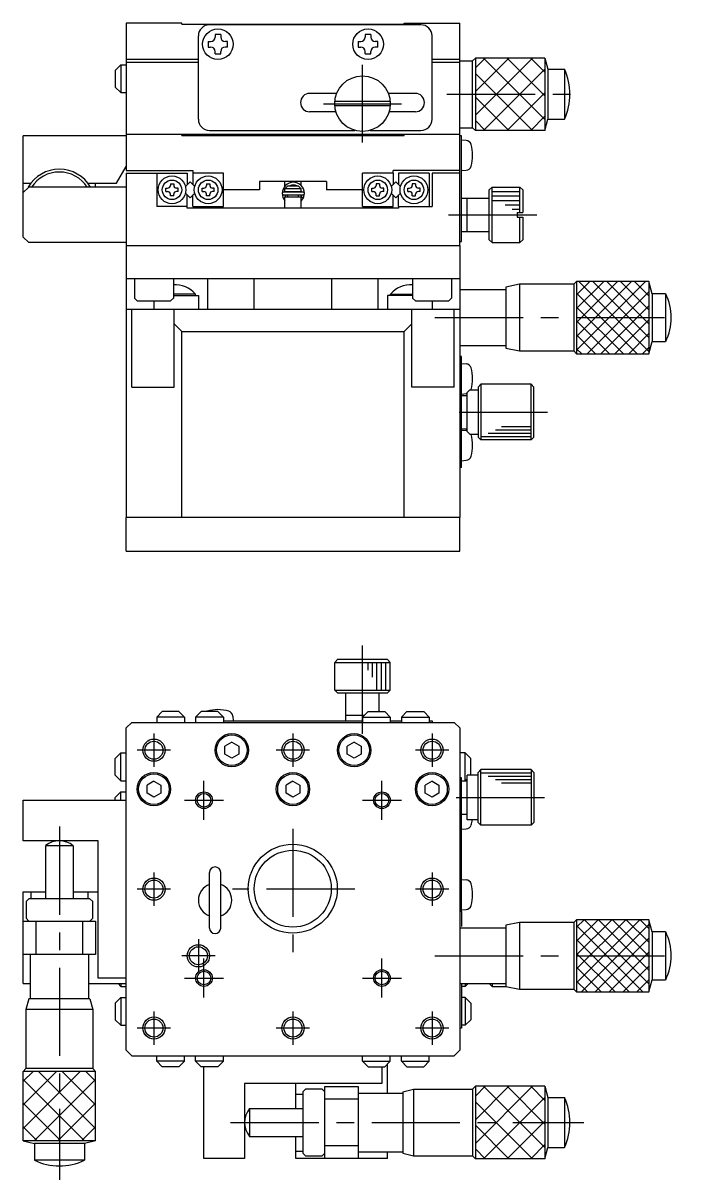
# Model space of a CAD drawing. Extents: x 0 to 361, y -8 to 337.
# Drawn here: x 122.3 to 240.7, y 128.7 to 336.9 of the extents above; entities that cross this region are included whole.
import ezdxf

# ---------------------------------------------------------------- set-up
doc = ezdxf.new("R2010")
doc.units = 0
doc.header["$LTSCALE"] = 0.5
doc.linetypes.add('CENTER', pattern=[50.8, 31.75, -6.35, 6.35, -6.35])
for name, color, linetype in [('MSM_CENTER', 1, 'CENTER'), ('MSM_CONTINUOUS', 7, 'CONTINUOUS'), ('MSM_NARROW', 5, 'CONTINUOUS')]:
    doc.layers.add(name, color=color, linetype=linetype)

msp = doc.modelspace()

# ---------------------------------------------------------------- linework, layer by layer
at = {"layer": 'MSM_CENTER'}
for p, q in [((183.31, 315.37), (183.31, 329.37)), ((198.5, 324.07), (223.13, 324.07)), ((176.31, 322.37), (190.31, 322.37)), ((198.79, 302.37), (215.98, 302.37)), ((196.31, 283.87), (240.73, 283.87)), ((200.68, 266.87), (219.55, 266.87)), ((183.31, 208.99), (183.31, 226.18)), ((145.81, 209.02), (145.81, 203.02)), ((170.81, 209.02), (170.81, 203.02)), ((195.81, 209.02), (195.81, 203.02)), ((148.81, 206.02), (142.81, 206.02)), ((173.81, 206.02), (167.81, 206.02)), ((198.81, 206.02), (192.81, 206.02)), ((154.81, 193.52), (154.81, 200.52)), ((186.81, 193.52), (186.81, 200.52)), ((151.31, 197.02), (158.31, 197.02)), ((183.31, 197.02), (190.31, 197.02)), ((200.18, 197.52), (219.05, 197.52)), ((128.81, 192.27), (128.81, 128.7)), ((170.81, 191.88), (170.81, 169.67)), ((145.81, 184.02), (145.81, 178.02)), ((195.81, 184.02), (195.81, 178.02)), ((148.81, 181.02), (142.81, 181.02)), ((181.91, 181.02), (159.96, 181.02)), ((198.81, 181.02), (192.81, 181.02)), ((153.81, 172.02), (153.81, 166.02)), ((156.81, 169.02), (150.81, 169.02)), ((196.31, 169.02), (240.73, 169.02)), ((154.81, 161.52), (154.81, 168.52)), ((186.81, 161.52), (186.81, 168.52)), ((151.31, 165.02), (158.31, 165.02)), ((183.31, 165.02), (190.31, 165.02)), ((145.81, 159.02), (145.81, 153.02)), ((170.81, 159.02), (170.81, 153.02)), ((195.81, 159.02), (195.81, 153.02)), ((148.81, 156.02), (142.81, 156.02)), ((173.81, 156.02), (167.81, 156.02)), ((198.81, 156.02), (192.81, 156.02)), ((159.56, 139.02), (223.13, 139.02))]:
    msp.add_line(p, q, dxfattribs=at)
at = {"layer": 'MSM_CONTINUOUS'}
for p, q in [((140.81, 336.87), (140.81, 310.37)), ((150.81, 336.87), (140.81, 336.87)), ((150.81, 336.67), (150.81, 336.87)), ((150.81, 336.67), (190.81, 336.67)), ((193.81, 336.57), (155.81, 336.57)), ((190.81, 336.87), (200.81, 336.87)), ((190.81, 336.67), (190.81, 336.87)), ((200.81, 296.87), (200.81, 336.87)), ((153.81, 319.57), (153.81, 334.57)), ((155.56, 333.57), (156.01, 333.57)), ((155.56, 333.57), (155.56, 332.57)), ((157.81, 334.82), (156.81, 334.82)), ((156.81, 334.82), (156.81, 334.37)), ((157.81, 334.82), (157.81, 334.37)), ((159.06, 333.57), (158.61, 333.57)), ((159.06, 332.57), (159.06, 333.57)), ((182.56, 333.57), (183.01, 333.57)), ((182.56, 333.57), (182.56, 332.57)), ((184.81, 334.82), (183.81, 334.82)), ((183.81, 334.82), (183.81, 334.37)), ((184.81, 334.82), (184.81, 334.37)), ((186.06, 333.57), (185.61, 333.57)), ((186.06, 332.57), (186.06, 333.57)), ((195.81, 319.57), (195.81, 334.57)), ((155.56, 332.57), (156.01, 332.57)), ((156.81, 331.32), (156.81, 331.77)), ((156.81, 331.32), (157.81, 331.32)), ((157.81, 331.32), (157.81, 331.77)), ((159.06, 332.57), (158.61, 332.57)), ((182.56, 332.57), (183.01, 332.57)), ((183.81, 331.32), (183.81, 331.77)), ((183.81, 331.32), (184.81, 331.32)), ((184.81, 331.32), (184.81, 331.77)), ((186.06, 332.57), (185.61, 332.57)), ((138.85, 328.37), (139.85, 329.37)), ((139.85, 329.37), (139.85, 324.37)), ((139.85, 329.37), (140.81, 329.37)), ((140.81, 330.37), (153.81, 330.37)), ((140.81, 329.87), (153.81, 329.87)), ((195.81, 330.37), (200.81, 330.37)), ((195.81, 329.87), (200.81, 329.87)), ((200.81, 330.09), (203.11, 330.09)), ((203.61, 330.59), (203.11, 330.09)), ((203.11, 318.05), (203.11, 330.09)), ((203.61, 330.59), (203.61, 317.55)), ((216.11, 330.59), (203.61, 330.59)), ((216.11, 330.59), (216.11, 317.55)), ((216.11, 330.59), (216.61, 328.57)), ((138.85, 328.37), (138.85, 325.37)), ((216.61, 328.57), (219.61, 328.57)), ((216.61, 328.57), (216.61, 319.57)), ((219.61, 328.57), (219.61, 319.57)), ((138.85, 325.37), (139.85, 324.37)), ((139.85, 324.37), (140.81, 324.37)), ((178.67, 324.22), (173.81, 324.22)), ((188.3, 322.77), (178.33, 322.77)), ((192.81, 324.22), (187.96, 324.22)), ((178.53, 320.92), (173.81, 320.92)), ((188.3, 321.97), (178.33, 321.97)), ((192.81, 320.92), (188.1, 320.92)), ((216.11, 317.55), (216.61, 319.57)), ((216.61, 319.57), (219.61, 319.57)), ((122.31, 298.37), (122.31, 316.57)), ((140.81, 316.57), (122.31, 316.57)), ((140.81, 316.87), (200.81, 316.87)), ((150.81, 316.67), (150.81, 316.87)), ((150.81, 316.67), (190.81, 316.67)), ((155.81, 317.57), (181.91, 317.57)), ((184.71, 317.57), (193.81, 317.57)), ((190.81, 316.67), (190.81, 316.87)), ((200.81, 318.05), (203.11, 318.05)), ((201.11, 316.57), (200.81, 316.57)), ((201.11, 297.57), (201.11, 316.57)), ((203.61, 317.55), (203.11, 318.05)), ((216.11, 317.55), (203.61, 317.55)), ((201.96, 315.74), (201.11, 315.82)), ((139.08, 308.07), (140.81, 311.07)), ((140.81, 310.37), (152.81, 310.37)), ((152.81, 310.37), (152.81, 307.78)), ((188.81, 309.87), (188.81, 310.37)), ((200.81, 310.37), (188.81, 310.37)), ((201.11, 310.32), (201.96, 310.39)), ((140.81, 309.87), (151.81, 309.87)), ((140.81, 309.87), (140.81, 296.87)), ((146.31, 309.87), (146.31, 303.87)), ((151.49, 307.46), (152.31, 308.28)), ((151.81, 309.87), (151.81, 307.78)), ((152.31, 308.28), (153.14, 307.46)), ((158.31, 309.87), (152.81, 309.87)), ((158.31, 303.87), (158.31, 309.87)), ((164.81, 308.37), (164.81, 306.87)), ((176.81, 308.37), (164.81, 308.37)), ((169.31, 308.37), (169.31, 307.47)), ((172.31, 307.6), (172.31, 308.37)), ((176.81, 308.37), (176.81, 306.87)), ((183.31, 303.87), (183.31, 309.87)), ((188.81, 309.87), (183.31, 309.87)), ((189.31, 308.28), (188.49, 307.46)), ((188.81, 309.87), (188.81, 307.78)), ((190.14, 307.46), (189.31, 308.28)), ((189.81, 309.87), (189.81, 307.78)), ((195.31, 309.87), (189.81, 309.87)), ((195.31, 309.87), (195.31, 303.87)), ((200.81, 309.87), (195.81, 309.87)), ((195.81, 309.87), (195.81, 303.87)), ((122.31, 308.07), (123.69, 308.07)), ((122.31, 306.37), (123.31, 307.37)), ((140.81, 307.37), (123.31, 307.37)), ((133.94, 308.07), (139.08, 308.07)), ((135.31, 307.37), (135.31, 308.07)), ((147.96, 306.57), (147.96, 307.17)), ((147.96, 307.17), (148.26, 307.17)), ((147.96, 306.57), (148.26, 306.57)), ((148.76, 307.97), (149.36, 307.97)), ((148.76, 307.97), (148.76, 307.67)), ((148.76, 305.77), (148.76, 306.07)), ((149.36, 307.97), (149.36, 307.67)), ((149.36, 305.77), (149.36, 306.07)), ((150.16, 307.17), (149.86, 307.17)), ((150.16, 306.57), (149.86, 306.57)), ((150.16, 306.57), (150.16, 307.17)), ((151.49, 306.28), (152.31, 305.45)), ((152.31, 305.45), (153.14, 306.28)), ((154.46, 306.57), (154.46, 307.17)), ((154.46, 307.17), (154.76, 307.17)), ((154.46, 306.57), (154.76, 306.57)), ((155.26, 307.97), (155.86, 307.97)), ((155.26, 307.97), (155.26, 307.67)), ((155.26, 305.77), (155.26, 306.07)), ((155.86, 307.97), (155.86, 307.67)), ((155.86, 305.77), (155.86, 306.07)), ((156.66, 307.17), (156.36, 307.17)), ((156.66, 306.57), (156.36, 306.57)), ((156.66, 306.57), (156.66, 307.17)), ((164.81, 306.87), (158.31, 306.87)), ((172.62, 306.47), (169.12, 306.47)), ((169.31, 307.07), (169.31, 306.57)), ((172.31, 307.07), (169.31, 307.07)), ((169.31, 306.57), (172.31, 306.57)), ((169.37, 307.07), (169.9, 307.57)), ((169.39, 306.47), (169.41, 306.57)), ((169.81, 306.57), (169.81, 306.47)), ((169.9, 307.57), (171.73, 307.57)), ((171.73, 307.57), (172.26, 307.07)), ((171.81, 306.47), (171.81, 306.57)), ((172.31, 306.47), (172.31, 307.07)), ((172.31, 306.63), (172.35, 306.47)), ((172.71, 305.42), (172.87, 306.19)), ((183.31, 306.87), (176.81, 306.87)), ((184.96, 306.57), (184.96, 307.17)), ((184.96, 307.17), (185.26, 307.17)), ((184.96, 306.57), (185.26, 306.57)), ((186.36, 307.97), (185.76, 307.97)), ((185.76, 307.97), (185.76, 307.67)), ((185.76, 305.77), (185.76, 306.07)), ((186.36, 307.97), (186.36, 307.67)), ((186.36, 305.77), (186.36, 306.07)), ((187.16, 307.17), (186.86, 307.17)), ((187.16, 306.57), (186.86, 306.57)), ((187.16, 306.57), (187.16, 307.17)), ((189.31, 305.45), (188.49, 306.28)), ((190.14, 306.28), (189.31, 305.45)), ((191.46, 306.57), (191.46, 307.17)), ((191.46, 307.17), (191.76, 307.17)), ((191.46, 306.57), (191.76, 306.57)), ((192.86, 307.97), (192.26, 307.97)), ((192.26, 307.97), (192.26, 307.67)), ((192.26, 305.77), (192.26, 306.07)), ((192.86, 307.97), (192.86, 307.67)), ((192.86, 305.77), (192.86, 306.07)), ((193.66, 307.17), (193.36, 307.17)), ((193.66, 306.57), (193.36, 306.57)), ((193.66, 306.57), (193.66, 307.17)), ((206.11, 306.87), (206.61, 307.37)), ((206.11, 297.87), (206.11, 306.87)), ((206.61, 297.37), (206.61, 307.37)), ((206.61, 307.37), (211.61, 307.37)), ((211.61, 302.77), (211.61, 307.37)), ((211.61, 307.37), (212.11, 306.87)), ((212.11, 306.87), (212.11, 302.77)), ((149.36, 305.77), (148.76, 305.77)), ((151.81, 303.57), (151.81, 305.95)), ((152.81, 303.87), (152.81, 305.95)), ((155.86, 305.77), (155.26, 305.77)), ((169.01, 305.49), (169.03, 305.43)), ((169.03, 305.43), (169.03, 305.43)), ((169.03, 305.43), (169.03, 305.43)), ((169.03, 305.43), (169.03, 305.43)), ((169.12, 305.97), (172.62, 305.97)), ((172.31, 305.57), (169.31, 305.57)), ((169.31, 305.57), (169.31, 303.57)), ((169.52, 305.57), (169.39, 305.97)), ((169.47, 305.75), (169.48, 305.76)), ((169.47, 305.73), (169.47, 305.75)), ((169.47, 305.72), (169.47, 305.73)), ((169.47, 305.71), (169.47, 305.72)), ((169.47, 305.7), (169.47, 305.71)), ((169.48, 305.68), (169.47, 305.7)), ((169.48, 305.8), (169.49, 305.81)), ((169.48, 305.78), (169.48, 305.8)), ((169.48, 305.77), (169.48, 305.78)), ((169.48, 305.76), (169.48, 305.77)), ((169.48, 305.67), (169.48, 305.68)), ((169.48, 305.66), (169.48, 305.67)), ((169.48, 305.65), (169.48, 305.66)), ((169.49, 305.64), (169.48, 305.65)), ((169.49, 305.82), (169.5, 305.83)), ((169.49, 305.81), (169.49, 305.82)), ((169.49, 305.62), (169.49, 305.64)), ((169.49, 305.62), (169.49, 305.63)), ((169.5, 305.84), (169.51, 305.85)), ((169.5, 305.83), (169.5, 305.84)), ((169.51, 305.85), (169.52, 305.86)), ((169.52, 305.86), (169.53, 305.87)), ((169.53, 305.88), (169.54, 305.89)), ((169.53, 305.87), (169.53, 305.88)), ((169.54, 305.89), (169.55, 305.9)), ((169.55, 305.9), (169.56, 305.91)), ((169.56, 305.91), (169.57, 305.91)), ((169.57, 305.91), (169.58, 305.92)), ((169.58, 305.92), (169.59, 305.93)), ((169.59, 305.93), (169.6, 305.93)), ((169.6, 305.93), (169.61, 305.94)), ((169.61, 305.94), (169.62, 305.95)), ((169.62, 305.95), (169.63, 305.95)), ((169.63, 305.95), (169.65, 305.95)), ((169.65, 305.95), (169.66, 305.96)), ((169.66, 305.96), (169.67, 305.96)), ((169.67, 305.96), (169.68, 305.96)), ((169.68, 305.96), (169.69, 305.96)), ((169.69, 305.96), (169.71, 305.97)), ((169.71, 305.97), (169.72, 305.97)), ((169.72, 305.97), (169.72, 305.97)), ((169.81, 305.97), (169.81, 305.57)), ((171.81, 305.57), (171.81, 305.97)), ((172.02, 305.97), (172.03, 305.97)), ((172.03, 305.97), (172.04, 305.96)), ((172.04, 305.96), (172.06, 305.96)), ((172.06, 305.96), (172.07, 305.96)), ((172.07, 305.96), (172.08, 305.96)), ((172.08, 305.96), (172.09, 305.96)), ((172.09, 305.96), (172.1, 305.95)), ((172.1, 305.95), (172.11, 305.95)), ((172.11, 305.95), (172.13, 305.94)), ((172.13, 305.94), (172.14, 305.94)), ((172.14, 305.94), (172.15, 305.93)), ((172.15, 305.93), (172.16, 305.92)), ((172.16, 305.92), (172.17, 305.92)), ((172.17, 305.92), (172.18, 305.91)), ((172.18, 305.91), (172.19, 305.9)), ((172.19, 305.9), (172.2, 305.89)), ((172.2, 305.89), (172.2, 305.89)), ((172.2, 305.89), (172.21, 305.88)), ((172.21, 305.88), (172.22, 305.87)), ((172.22, 305.87), (172.23, 305.86)), ((172.23, 305.86), (172.23, 305.85)), ((172.23, 305.85), (172.24, 305.84)), ((172.25, 305.62), (172.23, 305.57)), ((172.24, 305.84), (172.25, 305.82)), ((172.25, 305.82), (172.25, 305.81)), ((172.25, 305.81), (172.26, 305.8)), ((172.26, 305.64), (172.25, 305.63)), ((172.25, 305.63), (172.25, 305.62)), ((172.25, 305.62), (172.25, 305.62)), ((172.31, 305.56), (172.25, 305.62)), ((172.26, 305.61), (172.25, 305.62)), ((172.25, 305.62), (172.25, 305.62)), ((172.25, 305.62), (172.25, 305.62)), ((172.26, 305.8), (172.26, 305.79)), ((172.26, 305.79), (172.26, 305.78)), ((172.26, 305.78), (172.26, 305.77)), ((172.26, 305.77), (172.27, 305.75)), ((172.27, 305.68), (172.26, 305.67)), ((172.26, 305.67), (172.26, 305.66)), ((172.26, 305.66), (172.26, 305.64)), ((172.27, 305.6), (172.26, 305.61)), ((172.26, 305.61), (172.26, 305.61)), ((172.27, 305.75), (172.27, 305.74)), ((172.27, 305.74), (172.27, 305.73)), ((172.27, 305.73), (172.27, 305.72)), ((172.27, 305.72), (172.27, 305.7)), ((172.27, 305.7), (172.27, 305.69)), ((172.27, 305.69), (172.27, 305.68)), ((172.28, 305.59), (172.27, 305.6)), ((172.27, 305.6), (172.27, 305.6)), ((172.29, 305.59), (172.28, 305.59)), ((172.3, 305.58), (172.29, 305.59)), ((172.32, 305.57), (172.3, 305.58)), ((172.31, 303.57), (172.31, 305.57)), ((172.7, 305.42), (172.31, 305.56)), ((172.31, 304.83), (172.71, 305.43)), ((172.33, 305.56), (172.32, 305.57)), ((172.34, 305.56), (172.33, 305.56)), ((172.36, 305.55), (172.34, 305.56)), ((172.37, 305.54), (172.36, 305.55)), ((172.39, 305.53), (172.37, 305.54)), ((172.41, 305.52), (172.39, 305.53)), ((172.42, 305.52), (172.41, 305.52)), ((172.44, 305.51), (172.42, 305.52)), ((172.46, 305.5), (172.44, 305.51)), ((172.48, 305.49), (172.46, 305.5)), ((172.5, 305.49), (172.48, 305.49)), ((172.51, 305.48), (172.5, 305.49)), ((172.53, 305.47), (172.51, 305.48)), ((172.55, 305.46), (172.53, 305.47)), ((172.57, 305.46), (172.55, 305.46)), ((172.58, 305.45), (172.57, 305.46)), ((172.6, 305.45), (172.58, 305.45)), ((172.61, 305.44), (172.6, 305.45)), ((172.63, 305.44), (172.61, 305.44)), ((172.64, 305.43), (172.63, 305.44)), ((172.65, 305.43), (172.64, 305.43)), ((172.67, 305.43), (172.65, 305.43)), ((172.68, 305.43), (172.67, 305.43)), ((172.67, 305.35), (172.71, 305.42)), ((172.68, 305.42), (172.68, 305.43)), ((172.69, 305.42), (172.68, 305.42)), ((172.7, 305.42), (172.69, 305.42)), ((172.7, 305.43), (172.7, 305.42)), ((172.71, 305.43), (172.7, 305.42)), ((172.7, 305.42), (172.7, 305.42)), ((172.71, 305.43), (172.72, 305.46)), ((172.71, 305.43), (172.71, 305.43)), ((172.71, 305.43), (172.71, 305.43)), ((172.73, 305.97), (172.72, 305.99)), ((172.72, 305.46), (172.73, 305.5)), ((172.74, 305.93), (172.73, 305.97)), ((172.73, 305.5), (172.74, 305.53)), ((172.75, 305.9), (172.74, 305.93)), ((172.74, 305.53), (172.75, 305.57)), ((172.76, 305.86), (172.75, 305.9)), ((172.75, 305.57), (172.76, 305.6)), ((172.76, 305.82), (172.76, 305.86)), ((172.77, 305.79), (172.76, 305.82)), ((172.76, 305.64), (172.77, 305.68)), ((172.76, 305.6), (172.76, 305.64)), ((172.77, 305.75), (172.77, 305.79)), ((172.77, 305.71), (172.77, 305.75)), ((172.77, 305.68), (172.77, 305.71)), ((185.76, 305.77), (186.36, 305.77)), ((188.81, 303.87), (188.81, 305.95)), ((189.81, 303.87), (189.81, 305.95)), ((192.26, 305.77), (192.86, 305.77)), ((201.11, 305.37), (206.11, 305.37)), ((202.11, 299.37), (202.11, 305.37)), ((151.81, 303.87), (146.31, 303.87)), ((189.81, 303.57), (151.81, 303.57)), ((152.81, 303.87), (158.31, 303.87)), ((183.31, 303.87), (188.81, 303.87)), ((189.81, 303.87), (189.81, 303.57)), ((189.81, 303.87), (195.81, 303.87)), ((211.11, 302.77), (211.11, 301.97)), ((211.11, 302.77), (212.11, 302.77)), ((211.11, 301.97), (212.11, 301.97)), ((211.61, 297.37), (211.61, 301.97)), ((212.11, 301.97), (212.11, 297.87)), ((123.31, 297.37), (122.31, 298.37)), ((201.11, 299.37), (206.11, 299.37)), ((206.61, 297.37), (206.11, 297.87)), ((212.11, 297.87), (211.61, 297.37)), ((140.81, 297.37), (123.31, 297.37)), ((140.81, 296.87), (200.81, 296.87)), ((140.81, 296.87), (140.81, 247.87)), ((200.81, 297.57), (201.11, 297.57)), ((200.81, 296.87), (200.81, 247.87)), ((206.61, 297.37), (211.61, 297.37)), ((200.81, 290.87), (140.81, 290.87)), ((142.31, 290.87), (142.31, 287.37)), ((149.31, 290.87), (149.31, 287.37)), ((155.51, 285.37), (155.51, 290.87)), ((163.81, 285.37), (163.81, 290.87)), ((177.81, 285.37), (177.81, 290.87)), ((186.11, 285.37), (186.11, 290.87)), ((192.31, 290.87), (192.31, 287.37)), ((199.31, 290.87), (199.31, 287.37)), ((211.56, 289.87), (209.06, 289.37)), ((209.06, 289.37), (209.06, 278.37)), ((211.56, 289.87), (211.56, 277.87)), ((221.31, 289.87), (211.56, 289.87)), ((221.81, 290.37), (221.31, 289.87)), ((221.31, 289.87), (221.31, 277.87)), ((221.81, 290.37), (221.81, 277.37)), ((234.81, 290.37), (221.81, 290.37)), ((234.72, 290.37), (234.81, 290.28)), ((234.81, 290.37), (234.81, 277.37)), ((235.4, 288.17), (234.81, 290.37)), ((142.81, 286.87), (142.31, 287.37)), ((148.81, 286.87), (149.31, 287.37)), ((153.26, 288.12), (149.31, 288.12)), ((149.31, 287.87), (153.81, 287.87)), ((153.26, 287.87), (153.26, 288.12)), ((153.81, 287.87), (153.81, 285.37)), ((192.31, 287.87), (187.81, 287.87)), ((187.81, 287.87), (187.81, 285.37)), ((188.36, 288.12), (192.31, 288.12)), ((188.36, 287.87), (188.36, 288.12)), ((192.81, 286.87), (192.31, 287.37)), ((198.81, 286.87), (199.31, 287.37)), ((209.06, 288.87), (200.81, 288.87)), ((235.4, 288.17), (235.4, 279.57)), ((237.81, 288.17), (235.4, 288.17)), ((237.81, 288.17), (237.81, 279.57)), ((140.81, 285.37), (200.81, 285.37)), ((141.81, 271.37), (141.81, 285.37)), ((142.81, 286.87), (148.81, 286.87)), ((145.81, 286.87), (145.81, 285.37)), ((149.45, 271.37), (149.45, 285.37)), ((192.18, 271.37), (192.18, 285.37)), ((192.81, 286.87), (198.81, 286.87)), ((195.81, 286.87), (195.81, 285.37)), ((199.81, 271.37), (199.81, 285.37)), ((150.81, 281.37), (149.45, 282.73)), ((150.81, 247.87), (150.81, 281.37)), ((150.81, 281.37), (190.81, 281.37)), ((190.81, 281.37), (192.18, 282.73)), ((190.81, 247.87), (190.81, 281.37)), ((234.81, 277.37), (235.4, 279.57)), ((235.4, 279.57), (237.81, 279.57)), ((200.81, 278.87), (209.06, 278.87)), ((201.11, 276.87), (200.81, 276.87)), ((201.11, 256.87), (201.11, 276.87)), ((209.06, 278.37), (211.56, 277.87)), ((211.56, 277.87), (221.31, 277.87)), ((221.31, 277.87), (221.81, 277.37)), ((221.81, 277.37), (234.81, 277.37)), ((201.11, 275.62), (201.96, 275.54)), ((141.81, 271.37), (149.45, 271.37)), ((199.81, 271.37), (192.18, 271.37)), ((202.11, 270.37), (202.61, 270.87)), ((202.61, 270.87), (204.11, 270.87)), ((204.61, 271.87), (204.11, 271.37)), ((204.11, 271.37), (204.11, 262.37)), ((213.61, 271.87), (204.61, 271.87)), ((204.61, 271.87), (204.61, 261.87)), ((213.61, 261.87), (213.61, 271.87)), ((214.11, 271.37), (213.61, 271.87)), ((214.11, 262.37), (214.11, 271.37)), ((201.11, 270.12), (201.96, 270.19)), ((201.11, 269.87), (202.11, 269.87)), ((202.11, 263.37), (202.11, 270.37)), ((201.11, 263.87), (202.11, 263.87)), ((201.11, 263.62), (202.12, 263.53)), ((202.11, 263.37), (202.61, 262.87)), ((202.61, 262.87), (204.11, 262.87)), ((204.11, 262.37), (204.61, 261.87)), ((214.11, 262.37), (213.61, 261.87)), ((213.61, 261.87), (204.61, 261.87)), ((201.11, 258.12), (201.96, 258.19)), ((201.11, 256.87), (200.81, 256.87)), ((140.81, 241.87), (140.81, 247.87)), ((200.81, 247.87), (140.81, 247.87)), ((200.81, 241.87), (200.81, 247.87)), ((140.81, 241.87), (200.81, 241.87)), ((178.81, 222.32), (178.31, 221.82)), ((178.31, 221.82), (188.31, 221.82)), ((178.31, 216.82), (178.31, 221.82)), ((187.81, 222.32), (178.81, 222.32)), ((188.31, 221.82), (187.81, 222.32)), ((188.31, 216.82), (188.31, 221.82)), ((178.31, 216.82), (188.31, 216.82)), ((178.31, 216.82), (178.81, 216.32)), ((187.81, 216.32), (188.31, 216.82)), ((178.81, 216.32), (187.81, 216.32)), ((180.31, 211.32), (180.31, 216.32)), ((186.31, 212.98), (186.31, 216.32)), ((147.31, 212.98), (146.31, 211.98)), ((150.31, 212.98), (147.31, 212.98)), ((150.31, 212.98), (151.31, 211.98)), ((154.31, 212.98), (153.31, 211.98)), ((157.31, 212.98), (154.31, 212.98)), ((157.31, 212.98), (158.31, 211.98)), ((184.31, 212.98), (183.31, 211.98)), ((184.31, 212.98), (187.31, 212.98)), ((187.31, 212.98), (188.31, 211.98)), ((191.31, 212.98), (190.31, 211.98)), ((191.31, 212.98), (194.31, 212.98)), ((194.31, 212.98), (195.31, 211.98)), ((140.81, 210.02), (141.81, 211.02)), ((141.81, 211.02), (199.81, 211.02)), ((151.31, 211.98), (146.31, 211.98)), ((146.31, 211.98), (146.31, 211.02)), ((151.31, 211.98), (151.31, 211.02)), ((158.31, 211.98), (153.31, 211.98)), ((153.31, 211.98), (153.31, 211.02)), ((158.31, 211.98), (158.31, 211.02)), ((158.31, 211.32), (183.31, 211.32)), ((159.99, 212.16), (160.06, 211.32)), ((180.31, 212.32), (183.65, 212.32)), ((183.31, 211.98), (188.31, 211.98)), ((183.31, 211.98), (183.31, 211.02)), ((188.31, 211.98), (188.31, 211.02)), ((188.31, 211.32), (190.31, 211.32)), ((190.31, 211.98), (195.31, 211.98)), ((190.31, 211.98), (190.31, 211.02)), ((195.31, 211.98), (195.31, 211.02)), ((195.31, 211.32), (195.81, 211.32)), ((195.81, 211.32), (195.81, 211.02)), ((199.81, 211.02), (200.81, 210.02)), ((140.81, 152.02), (140.81, 210.02)), ((200.81, 210.02), (200.81, 152.02)), ((159.81, 207.45), (158.57, 206.73)), ((158.57, 205.3), (158.57, 206.73)), ((159.81, 207.45), (161.06, 206.73)), ((161.06, 206.73), (161.06, 205.3)), ((181.81, 207.45), (180.57, 206.73)), ((180.57, 205.3), (180.57, 206.73)), ((181.81, 207.45), (183.06, 206.73)), ((183.06, 206.73), (183.06, 205.3)), ((138.85, 204.52), (139.85, 205.52)), ((138.85, 201.52), (138.85, 204.52)), ((139.85, 200.52), (139.85, 205.52)), ((139.85, 205.52), (140.81, 205.52)), ((159.81, 204.58), (158.57, 205.3)), ((161.06, 205.3), (159.81, 204.58)), ((181.81, 204.58), (180.57, 205.3)), ((183.06, 205.3), (181.81, 204.58)), ((201.77, 205.52), (200.81, 205.52)), ((202.77, 204.52), (201.77, 205.52)), ((201.77, 200.52), (201.77, 205.52)), ((202.77, 201.52), (202.77, 204.52)), ((204.11, 202.02), (204.61, 202.52)), ((204.11, 193.02), (204.11, 202.02)), ((213.61, 202.52), (204.61, 202.52)), ((204.61, 192.52), (204.61, 202.52)), ((213.61, 202.52), (213.61, 192.52)), ((214.11, 202.02), (213.61, 202.52)), ((214.11, 202.02), (214.11, 193.02)), ((138.85, 201.52), (139.85, 200.52)), ((139.85, 200.52), (140.81, 200.52)), ((145.81, 200.45), (144.57, 199.73)), ((145.81, 200.45), (147.06, 199.73)), ((170.81, 200.45), (169.57, 199.73)), ((170.81, 200.45), (172.06, 199.73)), ((195.81, 200.45), (194.57, 199.73)), ((195.81, 200.45), (197.06, 199.73)), ((201.11, 201.02), (200.81, 201.02)), ((201.11, 177.02), (201.11, 201.02)), ((201.11, 200.52), (202.11, 200.52)), ((202.11, 200.86), (201.77, 200.52)), ((204.11, 201.52), (202.11, 201.52)), ((202.11, 193.52), (202.11, 201.52)), ((138.85, 197.52), (139.85, 198.52)), ((139.85, 197.02), (139.85, 198.52)), ((139.85, 198.52), (140.81, 198.52)), ((144.57, 198.3), (144.57, 199.73)), ((145.81, 197.58), (144.57, 198.3)), ((147.06, 198.3), (145.81, 197.58)), ((147.06, 199.73), (147.06, 198.3)), ((169.57, 198.3), (169.57, 199.73)), ((170.81, 197.58), (169.57, 198.3)), ((172.06, 198.3), (170.81, 197.58)), ((172.06, 199.73), (172.06, 198.3)), ((194.57, 198.3), (194.57, 199.73)), ((195.81, 197.58), (194.57, 198.3)), ((197.06, 198.3), (195.81, 197.58)), ((197.06, 199.73), (197.06, 198.3)), ((122.31, 189.72), (122.31, 197.02)), ((122.31, 197.02), (140.81, 197.02)), ((138.85, 197.02), (138.85, 197.52)), ((201.11, 194.52), (202.11, 194.52)), ((201.96, 191.84), (201.11, 191.77)), ((204.11, 193.52), (202.11, 193.52)), ((204.61, 192.52), (204.11, 193.02)), ((213.61, 192.52), (204.61, 192.52)), ((214.11, 193.02), (213.61, 192.52)), ((135.81, 189.72), (122.31, 189.72)), ((135.81, 165.02), (135.81, 189.72)), ((131.31, 188.84), (126.31, 188.84)), ((126.31, 188.84), (126.31, 179.27)), ((131.31, 188.84), (131.31, 179.27)), ((155.81, 174.02), (155.81, 184.02)), ((157.81, 174.02), (157.81, 184.02)), ((201.11, 182.77), (201.96, 182.69)), ((122.31, 180.52), (126.31, 180.52)), ((122.31, 164.02), (122.31, 180.52)), ((123.31, 179.27), (122.81, 178.77)), ((134.31, 179.27), (123.31, 179.27)), ((123.69, 180.52), (123.69, 179.27)), ((131.31, 180.52), (135.81, 180.52)), ((133.94, 180.52), (133.94, 179.27)), ((134.31, 179.27), (134.81, 178.77)), ((122.81, 178.77), (122.81, 175.77)), ((134.81, 175.77), (134.81, 178.77)), ((201.11, 177.02), (200.81, 177.02)), ((201.11, 177.27), (201.96, 177.34)), ((201.11, 177.02), (201.11, 174.29)), ((122.31, 175.27), (135.31, 175.27)), ((123.31, 175.27), (122.81, 175.77)), ((124.61, 169.27), (124.61, 175.27)), ((133.02, 169.27), (133.02, 175.27)), ((134.81, 175.77), (134.31, 175.27)), ((135.31, 175.27), (135.31, 169.27)), ((211.56, 175.02), (209.06, 174.52)), ((211.56, 175.02), (211.56, 163.02)), ((221.31, 175.02), (211.56, 175.02)), ((221.81, 175.52), (221.31, 175.02)), ((221.31, 175.02), (221.31, 163.02)), ((221.81, 175.52), (221.81, 162.52)), ((234.81, 175.52), (221.81, 175.52)), ((234.81, 175.52), (234.81, 162.52)), ((235.4, 173.32), (234.81, 175.52)), ((209.06, 174.02), (200.81, 174.02)), ((209.06, 174.52), (209.06, 163.52)), ((235.4, 173.32), (235.4, 164.72)), ((237.81, 173.32), (235.4, 173.32)), ((237.81, 173.32), (237.81, 164.72)), ((135.31, 169.27), (122.31, 169.27)), ((123.56, 169.27), (123.56, 161.27)), ((134.06, 169.27), (134.06, 161.27)), ((140.81, 165.02), (135.81, 165.02)), ((234.81, 162.52), (235.4, 164.72)), ((235.4, 164.72), (237.81, 164.72)), ((122.31, 164.02), (123.56, 164.02)), ((134.06, 164.02), (140.81, 164.02)), ((139.35, 164.02), (139.85, 163.52)), ((139.85, 164.02), (139.85, 163.52)), ((139.85, 163.52), (140.81, 163.52)), ((200.81, 164.02), (209.06, 164.02)), ((201.11, 164.02), (201.11, 156.02)), ((201.77, 163.52), (201.11, 163.52)), ((201.77, 164.02), (201.77, 163.52)), ((202.28, 164.02), (201.77, 163.52)), ((206.11, 164.02), (206.61, 163.52)), ((206.11, 164.02), (206.11, 164.02)), ((206.61, 164.02), (206.61, 163.52)), ((206.61, 163.52), (209.08, 163.52)), ((209.06, 163.52), (211.56, 163.02)), ((211.56, 163.02), (221.31, 163.02)), ((221.31, 163.02), (221.81, 162.52)), ((221.81, 162.52), (234.81, 162.52)), ((123.31, 161.27), (122.8, 159.33)), ((134.31, 161.27), (123.31, 161.27)), ((134.31, 161.27), (134.83, 159.33)), ((138.85, 160.52), (139.85, 161.52)), ((138.85, 160.52), (138.85, 157.52)), ((139.85, 161.52), (140.81, 161.52)), ((139.85, 161.52), (139.85, 156.52)), ((201.77, 161.52), (201.11, 161.52)), ((202.77, 160.52), (201.77, 161.52)), ((201.77, 161.52), (201.77, 156.52)), ((202.77, 160.52), (202.77, 157.52)), ((122.8, 159.33), (122.8, 148.72)), ((134.83, 159.33), (122.83, 159.33)), ((134.83, 159.33), (134.83, 148.72)), ((138.85, 157.52), (139.85, 156.52)), ((139.85, 156.52), (140.81, 156.52)), ((201.77, 156.52), (201.11, 156.52)), ((202.77, 157.52), (201.77, 156.52)), ((201.11, 156.02), (200.81, 156.02)), ((141.81, 151.02), (140.81, 152.02)), ((200.81, 152.02), (199.81, 151.02)), ((141.81, 151.02), (199.81, 151.02)), ((146.31, 150.06), (146.31, 151.02)), ((147.31, 149.06), (146.31, 150.06)), ((151.31, 150.06), (146.31, 150.06)), ((150.31, 149.06), (151.31, 150.06)), ((151.31, 150.06), (151.31, 151.02)), ((153.31, 150.06), (153.31, 151.02)), ((154.31, 149.06), (153.31, 150.06)), ((158.31, 150.06), (153.31, 150.06)), ((157.31, 149.06), (158.31, 150.06)), ((158.31, 150.06), (158.31, 151.02)), ((183.31, 150.06), (183.31, 151.02)), ((184.31, 149.06), (183.31, 150.06)), ((183.31, 150.06), (188.31, 150.06)), ((187.31, 149.06), (188.31, 150.06)), ((188.31, 150.06), (188.31, 151.02)), ((190.31, 150.06), (190.31, 151.02)), ((191.31, 149.06), (190.31, 150.06)), ((190.31, 150.06), (195.31, 150.06)), ((194.31, 149.06), (195.31, 150.06)), ((195.31, 150.06), (195.31, 151.02)), ((122.3, 148.22), (122.8, 148.72)), ((135.33, 148.22), (122.3, 148.22)), ((122.3, 135.72), (122.3, 148.22)), ((134.83, 148.72), (122.8, 148.72)), ((135.33, 148.22), (134.83, 148.72)), ((135.33, 135.72), (135.33, 148.22)), ((150.31, 149.06), (147.31, 149.06)), ((157.31, 149.06), (154.31, 149.06)), ((154.81, 132.52), (154.81, 149.06)), ((184.31, 149.06), (187.31, 149.06)), ((186.81, 149.06), (186.81, 146.02)), ((187.81, 144.27), (187.81, 149.56)), ((191.31, 149.06), (194.31, 149.06)), ((162.11, 146.02), (162.11, 132.52)), ((186.81, 146.02), (162.11, 146.02)), ((171.31, 141.52), (171.31, 146.02)), ((171.31, 144.14), (172.56, 144.14)), ((172.56, 144.52), (173.06, 145.02)), ((172.56, 144.52), (172.56, 133.52)), ((176.06, 145.02), (173.06, 145.02)), ((176.06, 145.02), (176.56, 144.52)), ((176.56, 145.52), (182.56, 145.52)), ((176.56, 132.52), (176.56, 145.52)), ((182.56, 145.52), (182.56, 132.52)), ((182.56, 144.27), (190.56, 144.27)), ((190.56, 144.52), (192.5, 145.03)), ((190.56, 144.52), (190.56, 133.52)), ((192.5, 145.03), (192.5, 133.03)), ((192.5, 145.03), (203.11, 145.03)), ((203.61, 145.53), (203.11, 145.03)), ((203.11, 145.03), (203.11, 133)), ((203.61, 145.53), (203.61, 132.5)), ((216.11, 145.53), (203.61, 145.53)), ((216.11, 145.53), (216.11, 132.5)), ((216.11, 145.53), (216.61, 143.52)), ((182.56, 143.22), (176.56, 143.22)), ((216.61, 143.52), (219.61, 143.52)), ((216.61, 143.52), (216.61, 134.52)), ((219.61, 143.52), (219.61, 134.52)), ((162.99, 141.52), (162.99, 136.52)), ((162.99, 141.52), (172.56, 141.52)), ((135.33, 135.72), (122.3, 135.72)), ((122.3, 135.72), (124.31, 135.22)), ((135.33, 135.72), (133.31, 135.22)), ((162.99, 136.52), (172.56, 136.52)), ((171.31, 132.52), (171.31, 136.52)), ((133.31, 135.22), (124.31, 135.22)), ((124.31, 135.22), (124.31, 132.22)), ((133.31, 135.22), (133.31, 132.22)), ((171.31, 133.89), (172.56, 133.89)), ((172.56, 133.52), (173.06, 133.02)), ((176.56, 133.52), (176.06, 133.02)), ((182.56, 134.81), (176.56, 134.81)), ((182.56, 133.77), (190.56, 133.77)), ((187.81, 132.52), (187.81, 133.77)), ((190.56, 133.52), (192.5, 133)), ((216.11, 132.5), (216.61, 134.52)), ((216.61, 134.52), (219.61, 134.52)), ((133.31, 132.22), (124.31, 132.22)), ((162.11, 132.52), (154.81, 132.52)), ((187.81, 132.52), (171.31, 132.52)), ((173.06, 133.02), (176.06, 133.02)), ((192.5, 133), (203.11, 133)), ((203.61, 132.5), (203.11, 133)), ((216.11, 132.5), (203.61, 132.5))]:
    msp.add_line(p, q, dxfattribs=at)
for centre, radius in [((157.31, 333.07), 2.75), ((184.31, 333.07), 2.75), ((183.31, 322.37), 5), ((149.06, 306.87), 2.5), ((149.06, 306.87), 1.75), ((155.56, 306.87), 2.5), ((155.56, 306.87), 1.75), ((186.06, 306.87), 2.5), ((186.06, 306.87), 1.75), ((192.56, 306.87), 2.5), ((192.56, 306.87), 1.75), ((159.81, 206.02), 3), ((159.81, 206.02), 2.75), ((181.81, 206.02), 3), ((181.81, 206.02), 2.75), ((145.81, 206.02), 1.62), ((170.81, 206.02), 1.62), ((195.81, 206.02), 1.62), ((145.81, 199.02), 3), ((170.81, 199.02), 3), ((195.81, 199.02), 3), ((145.81, 199.02), 2.75), ((170.81, 199.02), 2.75), ((195.81, 199.02), 2.75), ((154.81, 197.02), 1.23), ((186.81, 197.02), 1.23), ((170.77, 181.09), 6.92), ((145.81, 181.02), 1.62), ((195.81, 181.02), 1.62), ((153.81, 169.02), 1.62), ((154.81, 165.02), 1.23), ((186.81, 165.02), 1.23), ((145.81, 156.02), 1.62), ((170.81, 156.02), 1.62), ((195.81, 156.02), 1.62)]:
    msp.add_circle(centre, radius, dxfattribs=at)
for centre, radius, start, end in [((155.81, 334.57), 2, 90, 180), ((193.81, 334.57), 2, 0, 90), ((156.01, 334.37), 0.8, 270, 0), ((158.61, 334.37), 0.8, 180, 270), ((183.01, 334.37), 0.8, 270, 0), ((185.61, 334.37), 0.8, 180, 270), ((156.01, 331.77), 0.8, 0, 90), ((158.61, 331.77), 0.8, 90, 180), ((183.01, 331.77), 0.8, 0, 90), ((185.61, 331.77), 0.8, 90, 180), ((209.99, 324.07), 10.62, 334.9423, 25.0577), ((173.81, 322.57), 1.65, 90, 270), ((192.81, 322.57), 1.65, 270, 90), ((155.81, 319.57), 2, 180, 270), ((193.81, 319.57), 2, 270, 0), ((201.87, 314.75), 1, 16.257, 85), ((196.11, 313.07), 7, 343.743, 16.257), ((128.81, 304.07), 6.5, 30.5102, 149.4898), ((201.87, 311.39), 1, 275, 343.743), ((128.81, 304.07), 6, 33.367, 146.633), ((170.87, 306.22), 2, 0.8493, 179.2017), ((148.26, 307.67), 0.5, 270, 0), ((148.26, 306.07), 0.5, 0, 90), ((149.86, 307.67), 0.5, 180, 270), ((149.86, 306.07), 0.5, 90, 180), ((154.76, 307.67), 0.5, 270, 0), ((154.76, 306.07), 0.5, 0, 90), ((156.36, 307.67), 0.5, 180, 270), ((156.36, 306.07), 0.5, 90, 180), ((169.12, 306.22), 0.25, 90, 270), ((170.88, 306.22), 2, 180.943, 218.7585), ((170.87, 306.22), 1.5, 64.3105, 115.6948), ((172.62, 306.22), 0.25, 270, 90), ((185.26, 307.67), 0.5, 270, 0), ((185.26, 306.07), 0.5, 0, 90), ((186.86, 307.67), 0.5, 180, 270), ((186.86, 306.07), 0.5, 90, 180), ((191.76, 307.67), 0.5, 270, 0), ((191.76, 306.07), 0.5, 0, 90), ((193.36, 307.67), 0.5, 180, 270), ((193.36, 306.07), 0.5, 90, 180), ((149.81, 285.34), 4.43, 38.8801, 96.4701), ((191.81, 285.34), 4.43, 83.5142, 141.1199), ((229.07, 283.87), 9.75, 333.8162, 26.1838), ((201.87, 274.55), 1, 16.257, 85), ((196.11, 272.87), 7, 343.743, 16.257), ((201.87, 271.19), 1, 275, 283.881), ((201.87, 262.55), 1, 76.119, 85), ((196.11, 260.87), 7, 343.743, 16.257), ((201.87, 259.19), 1, 275, 343.743), ((155.63, 212.08), 1, 106.257, 115.854), ((157.31, 206.32), 7, 73.743, 106.257), ((158.99, 212.08), 1, 5, 73.743), ((185.99, 212.08), 1, 64.146, 71.3178), ((201.87, 192.84), 1, 275, 343.743), ((196.11, 194.52), 7, 343.743, 351.8062), ((128.81, 185.72), 4, 51.2775, 128.6822), ((156.81, 184.02), 1, 0, 180), ((156.81, 179.02), 3, 109.4712, 250.5288), ((156.81, 179.02), 3, 289.4712, 70.5288), ((201.87, 181.7), 1, 16.257, 85), ((196.11, 180.02), 7, 343.743, 16.257), ((201.87, 178.34), 1, 275, 343.743), ((156.81, 174.02), 1, 180, 0), ((229.07, 169.02), 9.75, 333.8162, 26.1838), ((209.99, 139.02), 10.62, 334.9423, 25.0577), ((166.11, 139.02), 4, 141.2775, 218.6822), ((128.81, 141.84), 10.62, 244.9423, 295.0577)]:
    msp.add_arc(centre, radius, start, end, dxfattribs=at)
at = {"layer": 'MSM_NARROW'}
for p, q in [((203.61, 328.81), (205.39, 330.59)), ((203.61, 324.57), (209.63, 330.59)), ((203.61, 320.33), (213.87, 330.59)), ((216.11, 319.55), (205.08, 330.59)), ((216.11, 323.8), (209.32, 330.59)), ((216.11, 328.04), (213.57, 330.59)), ((213.87, 317.55), (203.61, 327.81)), ((205.08, 317.55), (216.11, 328.58)), ((209.63, 317.55), (203.61, 323.57)), ((209.32, 317.55), (216.11, 324.34)), ((205.39, 317.55), (203.61, 319.33)), ((213.57, 317.55), (216.11, 320.1)), ((206.61, 306.57), (211.61, 306.57)), ((206.61, 305.77), (211.61, 305.77)), ((206.61, 304.97), (211.61, 304.97)), ((208.99, 304.17), (211.61, 304.17)), ((210.21, 303.37), (211.61, 303.37)), ((221.81, 288), (224.18, 290.37)), ((221.81, 285.5), (226.68, 290.37)), ((221.81, 283), (229.18, 290.37)), ((221.81, 280.5), (231.68, 290.37)), ((221.81, 278), (234.18, 290.37)), ((222.22, 290.37), (234.81, 277.78)), ((224.72, 290.37), (234.81, 280.28)), ((227.22, 290.37), (234.81, 282.78)), ((229.72, 290.37), (234.81, 285.28)), ((232.22, 290.37), (234.81, 287.78)), ((221.81, 288.28), (232.72, 277.37)), ((223.68, 277.37), (234.81, 288.5)), ((221.81, 285.78), (230.22, 277.37)), ((226.18, 277.37), (234.81, 286)), ((221.81, 283.28), (227.72, 277.37)), ((228.68, 277.37), (234.81, 283.5)), ((221.81, 280.78), (225.22, 277.37)), ((231.18, 277.37), (234.81, 281)), ((221.81, 278.28), (222.72, 277.37)), ((233.68, 277.37), (234.81, 278.5)), ((204.61, 262.47), (213.61, 262.47)), ((205.91, 263.07), (213.61, 263.07)), ((207.24, 263.67), (213.61, 263.67)), ((208.3, 264.27), (213.61, 264.27)), ((184.31, 220.41), (184.31, 221.82)), ((185.11, 219.19), (185.11, 221.82)), ((185.91, 216.82), (185.91, 221.82)), ((186.71, 216.82), (186.71, 221.82)), ((187.51, 216.82), (187.51, 221.82)), ((204.61, 201.92), (213.61, 201.92)), ((205.91, 201.32), (213.61, 201.32)), ((207.24, 200.72), (213.61, 200.72)), ((208.3, 200.12), (213.61, 200.12)), ((221.81, 174.17), (223.16, 175.52)), ((221.81, 171.67), (225.66, 175.52)), ((221.81, 169.17), (228.16, 175.52)), ((221.81, 166.67), (230.66, 175.52)), ((221.81, 164.17), (233.16, 175.52)), ((223.24, 175.52), (234.81, 163.95)), ((225.74, 175.52), (234.81, 166.45)), ((228.24, 175.52), (234.81, 168.95)), ((230.74, 175.52), (234.81, 171.45)), ((233.24, 175.52), (234.81, 173.95)), ((221.81, 174.45), (233.74, 162.52)), ((222.66, 162.52), (234.81, 174.67)), ((221.81, 171.95), (231.24, 162.52)), ((225.16, 162.52), (234.81, 172.17)), ((221.81, 169.45), (228.74, 162.52)), ((227.66, 162.52), (234.81, 169.67)), ((221.81, 166.95), (226.24, 162.52)), ((230.16, 162.52), (234.81, 167.17)), ((232.66, 162.52), (234.81, 164.67)), ((221.81, 164.45), (223.74, 162.52)), ((122.3, 137.96), (132.56, 148.22)), ((122.3, 142.2), (128.31, 148.22)), ((122.3, 146.44), (124.07, 148.22)), ((125.07, 148.22), (135.33, 137.96)), ((129.31, 148.22), (135.33, 142.2)), ((133.56, 148.22), (135.33, 146.44)), ((122.3, 146.75), (133.33, 135.72)), ((124.3, 135.72), (135.33, 146.75)), ((203.61, 143.76), (205.39, 145.53)), ((203.61, 139.52), (209.63, 145.53)), ((203.61, 135.27), (213.87, 145.53)), ((216.11, 134.5), (205.08, 145.53)), ((216.11, 138.74), (209.32, 145.53)), ((216.11, 142.99), (213.57, 145.53)), ((122.3, 142.51), (129.09, 135.72)), ((128.54, 135.72), (135.33, 142.51)), ((213.87, 132.5), (203.61, 142.76)), ((205.08, 132.5), (216.11, 143.53)), ((122.3, 138.26), (124.84, 135.72)), ((132.78, 135.72), (135.33, 138.26)), ((209.63, 132.5), (203.61, 138.52)), ((209.32, 132.5), (216.11, 139.29)), ((205.39, 132.5), (203.61, 134.27)), ((213.57, 132.5), (216.11, 135.05))]:
    msp.add_line(p, q, dxfattribs=at)
for centre, radius in [((145.81, 206.02), 2), ((170.81, 206.02), 2), ((195.81, 206.02), 2), ((154.81, 197.02), 1.5), ((186.81, 197.02), 1.5), ((170.77, 181.09), 8), ((145.81, 181.02), 2), ((195.81, 181.02), 2), ((153.81, 169.02), 2), ((154.81, 165.02), 1.5), ((186.81, 165.02), 1.5), ((145.81, 156.02), 2), ((170.81, 156.02), 2), ((195.81, 156.02), 2)]:
    msp.add_circle(centre, radius, dxfattribs=at)

doc.saveas('drawing.dxf')
